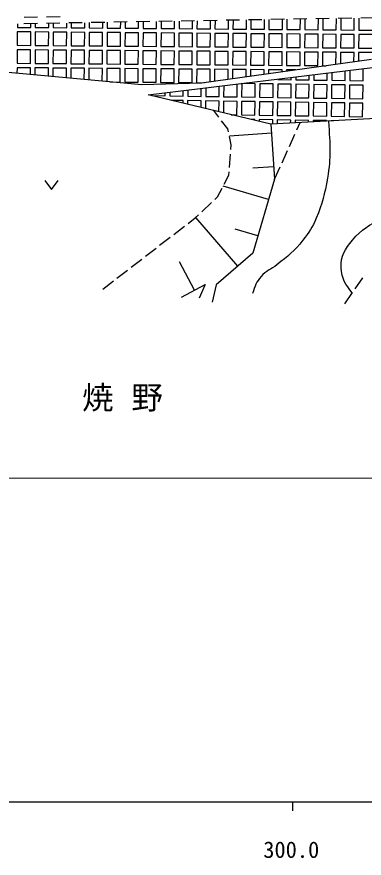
# Model space of a CAD drawing. Units: millimetres, scale not verified. Extents: x 40000 to 680000, y 20000 to 380000.
# Drawn here: x 337298 to 375960, y 198715 to 292439 of the extents above; entities that cross this region are included whole.
import ezdxf
from ezdxf.enums import TextEntityAlignment as Align

# ---------------------------------------------------------------- set-up
doc = ezdxf.new("R2010")
doc.units = ezdxf.units.MM
doc.header["$LTSCALE"] = 1000
for name, color, linetype, lineweight in [('M-BGD', 7, 'Continuous', 25), ('M-STR-HTXT', 7, 'Continuous', 13), ('M-TTL-BAND', 7, 'Continuous', 25)]:
    doc.layers.add(name, color=color, linetype=linetype, lineweight=lineweight)
doc.layers.add('M-BMK-HTXT', color=7, linetype='Continuous')
doc.styles.add('ＭＳ ゴシック', font='')
doc.styles.get('ＭＳ ゴシック').set_extended_font_data('MS Gothic')

msp = doc.modelspace()

# ---------------------------------------------------------------- linework, layer by layer
at = {"layer": 'M-BGD'}
for p, q in [((342104, 292439), (340604, 292413)), ((337356, 291649), (337353, 291268)), ((339587, 291696), (338087, 291670)), ((339604, 292396), (338105, 292371)), ((338853, 291256), (338856, 291680)), ((339356, 291690), (339353, 291252)), ((342086, 291738), (340586, 291713)), ((340853, 291240), (340857, 291717)), ((341357, 291726), (341353, 291236)), ((342853, 291224), (342857, 291751)), ((344586, 291781), (343086, 291755)), ((343357, 291760), (343353, 291220)), ((344853, 291208), (344857, 291785)), ((345357, 291794), (345353, 291204)), ((347085, 291823), (345586, 291798)), ((346853, 291192), (346858, 291819)), ((347358, 291828), (347353, 291188)), ((349585, 291866), (348085, 291840)), ((348853, 291176), (348858, 291853)), ((349358, 291862), (349353, 291172)), ((352085, 291908), (350585, 291883)), ((350853, 291160), (350858, 291887)), ((351358, 291896), (351352, 291156)), ((352852, 291144), (352859, 291921)), ((354584, 291951), (353085, 291925)), ((353359, 291930), (353352, 291140)), ((354852, 291128), (354859, 291955)), ((355359, 291964), (355352, 291124)), ((357084, 291993), (355584, 291968)), ((356852, 291112), (356859, 291989)), ((357359, 291998), (357352, 291108)), ((359584, 292036), (358084, 292010)), ((358852, 291096), (358860, 292023)), ((359360, 292032), (359352, 291092)), ((362083, 292078), (360584, 292053)), ((360852, 291080), (360860, 292057)), ((361360, 292066), (361352, 291076)), ((362852, 291064), (362860, 292091)), ((364583, 292120), (363083, 292095)), ((363360, 292100), (363352, 291060)), ((364852, 291048), (364861, 292125)), ((365361, 292134), (365352, 291044)), ((367083, 292163), (365583, 292137)), ((366852, 291033), (366861, 292159)), ((367361, 292168), (367352, 291029)), ((369582, 292205), (368082, 292180)), ((368852, 291017), (368861, 292193)), ((369361, 292202), (369352, 291013)), ((372082, 292248), (370582, 292222)), ((370852, 291001), (370862, 292227)), ((371362, 292236), (371352, 290997)), ((372852, 290985), (372862, 292261)), ((374581, 292290), (373082, 292265)), ((373362, 292270), (373352, 290981)), ((374852, 290969), (374862, 292295)), ((375362, 292304), (375352, 290965)), ((377081, 292333), (375581, 292307)), ((337349, 290768), (337337, 289268)), ((338849, 290756), (337349, 290768)), ((337353, 291268), (338853, 291256)), ((338837, 289256), (338849, 290756)), ((339349, 290752), (339337, 289252)), ((340849, 290740), (339349, 290752)), ((339353, 291252), (340853, 291240)), ((340837, 289240), (340849, 290740)), ((341349, 290736), (341337, 289236)), ((342849, 290724), (341349, 290736)), ((341353, 291236), (342853, 291224)), ((342837, 289224), (342849, 290724)), ((343349, 290720), (343337, 289220)), ((344849, 290708), (343349, 290720)), ((343353, 291220), (344853, 291208)), ((344837, 289208), (344849, 290708)), ((345349, 290704), (345337, 289204)), ((346849, 290692), (345349, 290704)), ((345353, 291204), (346853, 291192)), ((346837, 289192), (346849, 290692)), ((347349, 290688), (347337, 289188)), ((348849, 290676), (347349, 290688)), ((347353, 291188), (348853, 291176)), ((348837, 289176), (348849, 290676)), ((349349, 290672), (349337, 289172)), ((350849, 290660), (349349, 290672)), ((349353, 291172), (350853, 291160)), ((350837, 289161), (350849, 290660)), ((351348, 290656), (351336, 289157)), ((352848, 290644), (351348, 290656)), ((351352, 291156), (352852, 291144)), ((352836, 289145), (352848, 290644)), ((353348, 290640), (353336, 289141)), ((354848, 290628), (353348, 290640)), ((353352, 291140), (354852, 291128)), ((354836, 289129), (354848, 290628)), ((355348, 290624), (355336, 289125)), ((356848, 290612), (355348, 290624)), ((355352, 291124), (356852, 291112)), ((356836, 289113), (356848, 290612)), ((357348, 290608), (357336, 289109)), ((358848, 290596), (357348, 290608)), ((357352, 291108), (358852, 291096)), ((358836, 289097), (358848, 290596)), ((359348, 290592), (359336, 289093)), ((360848, 290580), (359348, 290592)), ((359352, 291092), (360852, 291080)), ((360836, 289081), (360848, 290580)), ((361348, 290576), (361336, 289077)), ((362848, 290565), (361348, 290576)), ((361352, 291076), (362852, 291064)), ((362836, 289065), (362848, 290565)), ((363348, 290561), (363336, 289061)), ((364848, 290549), (363348, 290561)), ((363352, 291060), (364852, 291048)), ((364836, 289049), (364848, 290549)), ((365348, 290545), (365336, 289045)), ((366848, 290533), (365348, 290545)), ((365352, 291044), (366852, 291033)), ((367352, 291029), (368852, 291017)), ((369352, 291013), (370852, 291001)), ((371352, 290997), (372852, 290985)), ((373352, 290981), (374852, 290969)), ((375352, 290965), (376852, 290953)), ((366836, 289033), (366848, 290533)), ((367348, 290529), (367336, 289029)), ((368848, 290517), (367348, 290529)), ((368836, 289017), (368848, 290517)), ((369348, 290513), (369336, 289013)), ((370848, 290501), (369348, 290513)), ((370836, 289001), (370848, 290501)), ((371348, 290497), (371336, 288997)), ((372848, 290485), (371348, 290497)), ((372836, 288985), (372848, 290485)), ((373348, 290481), (373336, 288981)), ((374848, 290469), (373348, 290481)), ((374836, 288969), (374848, 290469)), ((375348, 290465), (375336, 288965)), ((376848, 290453), (375348, 290465)), ((337333, 288768), (337321, 287269)), ((338833, 288756), (337333, 288768)), ((337337, 289268), (338837, 289256)), ((338821, 287257), (338833, 288756)), ((339333, 288752), (339321, 287253)), ((340833, 288740), (339333, 288752)), ((339337, 289252), (340837, 289240)), ((340821, 287241), (340833, 288740)), ((341333, 288736), (341321, 287237)), ((342833, 288724), (341333, 288736)), ((341337, 289236), (342837, 289224)), ((342821, 287225), (342833, 288724)), ((343333, 288720), (343321, 287221)), ((344833, 288708), (343333, 288720)), ((343337, 289220), (344837, 289208)), ((344821, 287209), (344833, 288708)), ((345333, 288704), (345321, 287205)), ((346833, 288693), (345333, 288704)), ((345337, 289204), (346837, 289192)), ((346821, 287193), (346833, 288693)), ((347333, 288689), (347321, 287189)), ((348833, 288677), (347333, 288689)), ((347337, 289188), (348837, 289176)), ((348821, 287177), (348833, 288677)), ((349333, 288673), (349321, 287173)), ((350833, 288661), (349333, 288673)), ((349337, 289172), (350837, 289161)), ((351336, 289157), (352836, 289145)), ((353336, 289141), (354836, 289129)), ((355336, 289125), (356836, 289113)), ((357336, 289109), (358836, 289097)), ((359336, 289093), (360836, 289081)), ((361336, 289077), (362836, 289065)), ((363336, 289061), (364836, 289049)), ((365336, 289045), (366836, 289033)), ((367336, 289029), (368836, 289017)), ((369336, 289013), (370836, 289001)), ((371336, 288997), (372836, 288985)), ((373336, 288981), (374836, 288969)), ((375336, 288965), (376836, 288953)), ((350821, 287161), (350833, 288661)), ((351332, 288657), (351321, 287157)), ((352832, 288645), (351332, 288657)), ((352820, 287145), (352832, 288645)), ((353332, 288641), (353320, 287141)), ((354832, 288629), (353332, 288641)), ((354820, 287129), (354832, 288629)), ((355332, 288625), (355320, 287125)), ((356832, 288613), (355332, 288625)), ((356820, 287113), (356832, 288613)), ((357332, 288609), (357320, 287109)), ((358832, 288597), (357332, 288609)), ((358820, 287097), (358832, 288597)), ((359332, 288593), (359320, 287093)), ((360832, 288581), (359332, 288593)), ((360820, 287081), (360832, 288581)), ((361332, 288577), (361320, 287077)), ((362832, 288565), (361332, 288577)), ((362820, 287065), (362832, 288565)), ((363332, 288561), (363320, 287061)), ((364832, 288549), (363332, 288561)), ((364820, 287049), (364832, 288549)), ((365332, 288545), (365320, 287045)), ((366832, 288533), (365332, 288545)), ((366820, 287033), (366832, 288533)), ((367332, 288529), (367320, 287029)), ((368832, 288517), (367332, 288529)), ((368820, 287017), (368832, 288517)), ((369332, 288513), (369320, 287013)), ((370832, 288501), (369332, 288513)), ((370820, 287001), (370832, 288501)), ((371332, 288497), (371320, 286997)), ((372832, 288485), (371332, 288497)), ((372821, 287146), (372832, 288485)), ((373332, 288481), (373322, 287216)), ((374832, 288469), (373332, 288481)), ((374823, 287425), (374832, 288469)), ((375332, 288465), (375324, 287495)), ((376832, 288453), (375332, 288465)), ((337321, 287269), (338821, 287257)), ((339321, 287253), (340821, 287241)), ((341321, 287237), (342821, 287225)), ((343321, 287221), (344821, 287209)), ((345321, 287205), (346821, 287193)), ((347321, 287189), (348821, 287177)), ((349321, 287173), (350821, 287161)), ((351321, 287157), (352820, 287145)), ((351904, 283759), (376882, 286801)), ((353320, 287141), (354820, 287129)), ((355320, 287125), (356820, 287113)), ((357320, 287109), (358820, 287097)), ((376782, 287698), (357837, 285056)), ((359320, 287093), (360820, 287081)), ((361320, 287077), (362820, 287065)), ((363320, 287061), (364820, 287049)), ((365320, 287045), (366820, 287033)), ((367320, 287029), (368820, 287017)), ((369320, 287013), (370820, 287001)), ((371320, 286997), (371729, 286993)), ((351206, 284856), (333905, 286452)), ((337317, 286769), (337312, 286138)), ((338817, 286757), (337317, 286769)), ((338811, 285999), (338817, 286757)), ((339317, 286753), (339310, 285953)), ((340817, 286741), (339317, 286753)), ((340809, 285815), (340817, 286741)), ((341317, 286737), (341309, 285769)), ((342817, 286725), (341317, 286737)), ((342808, 285631), (342817, 286725)), ((343317, 286721), (343308, 285585)), ((344817, 286709), (343317, 286721)), ((344807, 285446), (344817, 286709)), ((345317, 286705), (345306, 285400)), ((346817, 286693), (345317, 286705)), ((346805, 285262), (346817, 286693)), ((347317, 286689), (347305, 285216)), ((348817, 286677), (347317, 286689)), ((348805, 285177), (348817, 286677)), ((349317, 286673), (349305, 285173)), ((350817, 286661), (349317, 286673)), ((350805, 285161), (350817, 286661)), ((351317, 286657), (351305, 285157)), ((352816, 286645), (351317, 286657)), ((352804, 285145), (352816, 286645)), ((353316, 286641), (353304, 285141)), ((354816, 286629), (353316, 286641)), ((354804, 285129), (354816, 286629)), ((355316, 286625), (355304, 285125)), ((356816, 286613), (355316, 286625)), ((356804, 285113), (356816, 286613)), ((357316, 286609), (357304, 285109)), ((358816, 286597), (357316, 286609)), ((358805, 285191), (358816, 286597)), ((359316, 286593), (359306, 285261)), ((360816, 286581), (359316, 286593)), ((360807, 285470), (360816, 286581)), ((361316, 286577), (361308, 285540)), ((362816, 286565), (361316, 286577)), ((362810, 285749), (362816, 286565)), ((363316, 286561), (363310, 285819)), ((364816, 286549), (363316, 286561)), ((364812, 286029), (364816, 286549)), ((365316, 286545), (365312, 286098)), ((366816, 286533), (365316, 286545)), ((366814, 286308), (366816, 286533)), ((367316, 286529), (367315, 286378)), ((368338, 286520), (367316, 286529)), ((369848, 285403), (369856, 285945)), ((370357, 286006), (370348, 285396)), ((371848, 285374), (371860, 286189)), ((372361, 286250), (372348, 285367)), ((373848, 285345), (373863, 286433)), ((374364, 286494), (374347, 285338)), ((375847, 285316), (375867, 286677)), ((347631, 285186), (348805, 285177)), ((349305, 285173), (350805, 285161)), ((357837, 285056), (351206, 284856)), ((351305, 285157), (352804, 285145)), ((353304, 285141), (354804, 285129)), ((355304, 285125), (356804, 285113)), ((357304, 285109), (358166, 285102)), ((361820, 283520), (361841, 284969)), ((362341, 285013), (362320, 283513)), ((363841, 284991), (362341, 285013)), ((363819, 283491), (363841, 284991)), ((364341, 284984), (364319, 283484)), ((365841, 284962), (364341, 284984)), ((365819, 283462), (365841, 284962)), ((366341, 284954), (366319, 283455)), ((367841, 284933), (366341, 284954)), ((366349, 285518), (366348, 285454)), ((366348, 285454), (367848, 285432)), ((367819, 283433), (367841, 284933)), ((367848, 285432), (367852, 285701)), ((368341, 284925), (368319, 283425)), ((369841, 284903), (368341, 284925)), ((368353, 285762), (368348, 285425)), ((368348, 285425), (369848, 285403)), ((370348, 285396), (371848, 285374)), ((372348, 285367), (373848, 285345)), ((374347, 285338), (375847, 285316)), ((353820, 283637), (353826, 283993)), ((354327, 284054), (354320, 283630)), ((355820, 283608), (355829, 284237)), ((356330, 284298), (356320, 283601)), ((357820, 283579), (357833, 284481)), ((358334, 284542), (358320, 283571)), ((359820, 283549), (359837, 284725)), ((360338, 284786), (360320, 283542)), ((369819, 283404), (369841, 284903)), ((370341, 284896), (370319, 283396)), ((371840, 284874), (370341, 284896)), ((371819, 283374), (371840, 284874)), ((372340, 284867), (372319, 283367)), ((373840, 284845), (372340, 284867)), ((373818, 283345), (373840, 284845)), ((374340, 284838), (374318, 283338)), ((375840, 284816), (374340, 284838)), ((375818, 283316), (375840, 284816)), ((365565, 280469), (351904, 283759)), ((352323, 283811), (352321, 283659)), ((352321, 283659), (353820, 283637)), ((354320, 283630), (355820, 283608)), ((355813, 283108), (354531, 283127)), ((355809, 282819), (355813, 283108)), ((356313, 283101), (356307, 282699)), ((357813, 283079), (356313, 283101)), ((356320, 283601), (357820, 283579)), ((357802, 282339), (357813, 283079)), ((358313, 283071), (358300, 282219)), ((359813, 283050), (358313, 283071)), ((358320, 283571), (359820, 283549)), ((359795, 281859), (359813, 283050)), ((360320, 283542), (361820, 283520)), ((362320, 283513), (363819, 283491)), ((364319, 283484), (365819, 283462)), ((366319, 283455), (367819, 283433)), ((368319, 283425), (369819, 283404)), ((370319, 283396), (371819, 283374)), ((372319, 283367), (373818, 283345)), ((374318, 283338), (375818, 283316)), ((360312, 283042), (360293, 281739)), ((361812, 283020), (360312, 283042)), ((361790, 281520), (361812, 283020)), ((362312, 283013), (362290, 281513)), ((363812, 282991), (362312, 283013)), ((363790, 281491), (363812, 282991)), ((364312, 282984), (364290, 281484)), ((365812, 282962), (364312, 282984)), ((365790, 281462), (365812, 282962)), ((366312, 282955), (366290, 281455)), ((367812, 282933), (366312, 282955)), ((367790, 281433), (367812, 282933)), ((368312, 282925), (368290, 281426)), ((369811, 282904), (368312, 282925)), ((369790, 281404), (369811, 282904)), ((370311, 282896), (370290, 281396)), ((371811, 282874), (370311, 282896)), ((371789, 281375), (371811, 282874)), ((372311, 282867), (372289, 281367)), ((373811, 282845), (372311, 282867)), ((373789, 281345), (373811, 282845)), ((374311, 282838), (374289, 281338)), ((375811, 282816), (374311, 282838)), ((375789, 281316), (375811, 282816)), ((359788, 281268), (359234, 281994)), ((361161, 281530), (361790, 281520)), ((362290, 281513), (363790, 281491)), ((364290, 281484), (365790, 281462)), ((366290, 281455), (367790, 281433)), ((368290, 281426), (369790, 281404)), ((370290, 281396), (371789, 281375)), ((372289, 281367), (373789, 281345)), ((374289, 281338), (375789, 281316)), ((360776, 279972), (360091, 280871)), ((363783, 280991), (363371, 280997)), ((363782, 280898), (363783, 280991)), ((364283, 280984), (364280, 280778)), ((365783, 280962), (364283, 280984)), ((377979, 281167), (365565, 280469)), ((365565, 280469), (365995, 274362)), ((365776, 280481), (365783, 280962)), ((366283, 280955), (366276, 280509)), ((367782, 280933), (366283, 280955)), ((367778, 280593), (367782, 280933)), ((368282, 280926), (368278, 280621)), ((369782, 280904), (368282, 280926)), ((368454, 279835), (368821, 280652)), ((369779, 280706), (369782, 280904)), ((370282, 280896), (370280, 280734)), ((371782, 280875), (370282, 280896)), ((371781, 280818), (371782, 280875)), ((372574, 280863), (372282, 280867)), ((372282, 280867), (372282, 280847)), ((360855, 279611), (360776, 279972)), ((365635, 279471), (360958, 279142)), ((367634, 278011), (368249, 279379)), ((361167, 278189), (360962, 279122)), ((361125, 277646), (361167, 278189)), ((366814, 276186), (367429, 277555)), ((360972, 275652), (361087, 277148)), ((365898, 275730), (363560, 275565)), ((365995, 274362), (366610, 275730)), ((360373, 273786), (360906, 274797)), ((360906, 274797), (360934, 275154)), ((340414, 274197), (341164, 273197)), ((341164, 273197), (341914, 274197)), ((365995, 274362), (363559, 266098)), ((359645, 272405), (360140, 273344)), ((365322, 272080), (360260, 273572)), ((359327, 272103), (359645, 272405)), ((357875, 270728), (358964, 271760)), ((356356, 269431), (357166, 270056)), ((357166, 270056), (357512, 270384)), ((361887, 264657), (357204, 270092)), ((354773, 268209), (355960, 269125)), ((364129, 268030), (361598, 268776)), ((353190, 266986), (354377, 267903)), ((351607, 265764), (352794, 266681)), ((350024, 264542), (351211, 265458)), ((363559, 266098), (359471, 262575)), ((357078, 261992), (355390, 265157)), ((348441, 263319), (349628, 264236)), ((375770, 263367), (374921, 262130)), ((346858, 262097), (348045, 263014)), ((355644, 261227), (358253, 262619)), ((358253, 262619), (357601, 261097)), ((359471, 262575), (359036, 260662)), ((374638, 261718), (373789, 260481)), ((373506, 260069), (373498, 260058))]:
    msp.add_line(p, q, dxfattribs=at)
for points, knots in [([(371989, 280830), (372161, 277958), (372297, 276918), (371864, 274472), (371548, 272686), (371344, 271662), (370627, 269997), (370187, 268978), (369813, 268460), (369151, 267569), (368217, 266313), (367443, 265818), (366247, 264808), (365597, 264259), (365033, 264176), (364486, 263523), (363952, 262885), (363815, 262480), (363534, 261619)], [0, 0, 0, 0, 1, 1, 1, 2, 2, 2, 3, 3, 3, 4, 4, 4, 5, 5, 5, 6, 6, 6, 6]), ([(374615, 261685), (373893, 262636), (373439, 263286), (373387, 264475), (373331, 265783), (373826, 266572), (374673, 267569), (375696, 268774), (376524, 269236), (377910, 269997), (380122, 271212), (381620, 271324), (383955, 272282), (385896, 273078), (387147, 273259), (388858, 274472), (389717, 275081), (390011, 275647), (390667, 276471), (391333, 277308), (391541, 277637), (392229, 278719)], [0, 0, 0, 0, 1, 1, 1, 2, 2, 2, 3, 3, 3, 4, 4, 4, 5, 5, 5, 6, 6, 6, 7, 7, 7, 7])]:
    msp.add_open_spline(points, degree=3, knots=knots, dxfattribs=at)
at = {"layer": 'M-STR-HTXT'}
msp.add_line((275553, 241043), (562375, 241043), dxfattribs=at)
at = {"layer": 'M-TTL-BAND'}
for p, q in [((40000, 205000), (579000, 205000)), ((368000, 205000), (368000, 204000))]:
    msp.add_line(p, q, dxfattribs=at)

# ---------------------------------------------------------------- texts
at = {"layer": 'M-BMK-HTXT', "insert": (350051, 248458), "char_height": 2566, "attachment_point": 8, "style": 'ＭＳ ゴシック'}
msp.add_mtext('\\T1.57;焼野', dxfattribs=at)
at = {"layer": 'M-TTL-BAND', "style": 'ＭＳ ゴシック'}
msp.add_text('300.0', height=1833, dxfattribs=at).set_placement((367844, 198195), align=Align.BOTTOM_CENTER)

doc.saveas('drawing.dxf')
